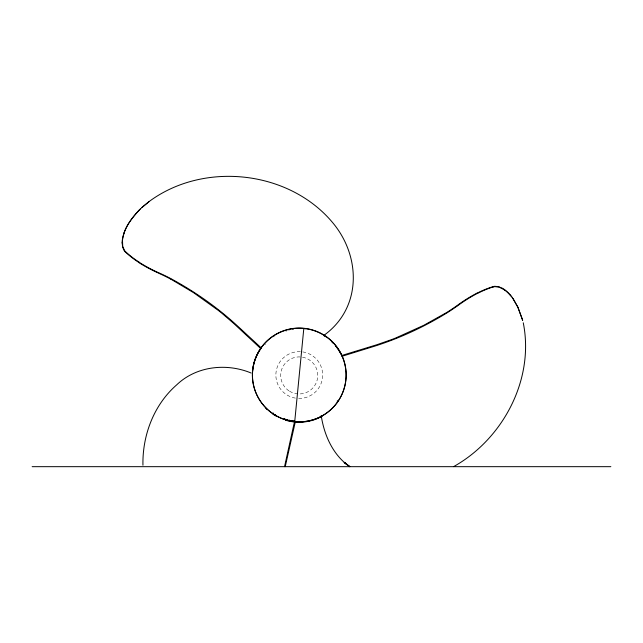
<?xml version="1.0" encoding="UTF-8"?>
<svg xmlns="http://www.w3.org/2000/svg" width="643" height="643" viewBox="0 0 643 643"><rect width="100%" height="100%" fill="white"/><g stroke="black" fill="none" stroke-linecap="round" stroke-linejoin="round"><path stroke-width="0.48" stroke-dasharray="3.21 2.41" d="M265.165 344.415L265.607 343.965M273.918 336.908L274.336 336.635M285.926 331.233L286.384 331.097M288.715 330.47L289.173 330.365M292.444 329.738L293.843 329.546M304.798 329.513L305.232 329.562M292.444 329.634A116.319 33.299 22.9 0 1 292.935 329.562M295.338 398.121A23.405 23.405 0 0 1 280.557 360.988A23.405 23.405 0 0 1 320.335 364.862A23.405 23.405 0 0 1 298.657 398.443M289.551 391.225A18.526 18.526 0 0 0 317.746 375.906A18.526 18.526 0 0 0 290.387 359.148A18.526 18.526 0 0 0 289.551 391.225"/><path stroke-width="0.96" d="M294.719 421.631L303.809 328.46M284.544 466.673L293.955 424.034M285.227 466.673L295.434 421.286M294.116 423.327L294.598 421.213M124.051 232.79C127.129 223.893 133.254 216.466 139.587 209.674M139.836 209.425C133.503 216.209 127.37 223.619 124.284 232.509A41.972 39.102 37.5 0 0 122.475 240.209L122.725 246.309L124.453 250.384A8.568 7.917 42 0 0 125.634 251.743A85.632 78.333 42.1 0 0 139.185 262.183M140.078 209.2L140.777 208.533M140.335 208.959L140.897 208.42M141.589 207.761L148.887 201.717L141.613 207.737M324.032 335.268C361.663 308.142 361.262 256.798 332.761 222.759C289.029 170.21 203.59 161.007 148.919 201.685M453.588 466.641C503.099 438.984 534.638 379.249 523.257 322.77M341.891 356.318L374.419 346.247C399.858 338.178 424.276 326.829 447.006 312.868A191.276 178.497 -10.2 0 0 457.575 305.746M341.546 355.555L377.039 344.68L392.109 339.408A201.556 170.299 -5.7 0 0 395.992 337.864L423.761 325.318L446.821 312.426A189.91 177.428 -10.1 0 0 457.39 305.337A132.12 112.396 -20.3 0 1 477.13 293.047M32.15 466.673L610.85 466.673M292.34 420.916L294.213 421.165L291.842 420.835M292.452 420.916L291.994 420.835M290.331 420.554L288.82 420.225M290.21 420.498L288.98 420.225M287.823 419.983L286.473 419.606L287.718 419.903M285.01 419.156L284.174 418.866M285.058 419.107L284.511 418.915M251.156 373.02C226.537 362.813 196.324 366.012 176.68 384.868C153.902 404.72 142.312 435.319 142.947 465.219M170.845 279.15L193.551 292.661L218.307 310.416A201.556 170.733 54.4 0 1 221.586 313.012L233.698 323.413L260.873 348.699M502.545 288.385L498.526 286.657L494.788 286.304A8.584 7.933 -18.7 0 0 493.012 286.649A85.744 77.16 -18.4 0 0 477.186 293.144M275.132 414.542L275.55 414.799M273.685 413.505L273.082 413.087L273.468 413.457M504.707 290.049L499.33 287.196L494.941 286.657A8.568 7.909 -18.1 0 0 493.173 286.995M344.302 462.341L349.768 466.641M349.028 466.191C332.712 454.545 324.096 434.877 321.203 415.531M261.355 348.016L237.958 326.379C217.856 307.748 195.223 291.818 171.134 278.773A191.276 178.778 50 0 0 159.681 273.187A131.887 111.376 39.2 0 1 139.129 262.28M510.365 295.081L512.262 297.588M510.494 295.426L511.394 296.471M512.141 297.243L517.904 307.314L522.687 320.399M513.001 298.432L517.8 306.976L522.598 320.053M122.154 242.917L122.66 247.274L124.228 250.69A8.584 7.949 41.3 0 0 125.409 252.048A85.744 77.313 41.6 0 0 138.952 262.505M457.607 305.787A131.887 111.078 -20.8 0 1 477.299 293.417M477.355 293.513A85.632 78.189 -18 0 1 493.157 286.947M504.731 290.017A41.972 39.038 -22.5 0 1 510.462 295.45M502.625 288.289A38.307 35.63 -22.2 0 1 510.293 295.145M337.503 400.726A102.888 54.486 -0.4 0 1 337.157 401.232M122.033 242.901A38.307 35.686 37.8 0 1 124.139 232.83M159.424 273.5A132.12 112.686 39.7 0 1 138.896 262.609M159.408 273.548A189.91 177.701 50.1 0 1 170.845 279.158M322.063 416.286A46.81 46.81 0 0 1 285.685 420.233M275.743 415.917A46.81 46.81 0 0 1 272.913 414.14M267.062 409.43A46.81 46.81 0 0 1 265.864 408.257M252.434 374.218A46.81 46.81 0 0 1 260.519 349.117M323.437 335.365A46.81 46.81 0 0 1 325.543 336.723M331.394 341.425A46.81 46.81 0 0 1 333.17 343.201M335.381 345.701A46.81 46.81 0 0 1 340.878 354.068M349.655 466.673L344.198 462.397L349.647 466.641M274.818 414.968A46.81 46.81 0 0 0 346.055 376.259A46.81 46.81 0 0 0 276.916 333.918A46.81 46.81 0 0 0 274.818 414.968A46.907 46.907 0 0 0 346.167 376.163A46.907 46.907 0 0 0 276.884 333.733A46.907 46.907 0 0 0 274.778 414.952"/></g></svg>
